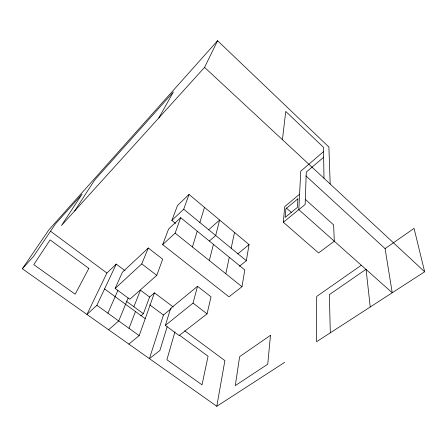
<?xml version="1.0" encoding="UTF-8"?>
<svg xmlns="http://www.w3.org/2000/svg" width="447" height="447" viewBox="0 0 447 447"><rect width="100%" height="100%" fill="white"/><g stroke="black" fill="none" stroke-linecap="round" stroke-linejoin="round"><path stroke-width="0.67" d="M305.262 199.34L333.635 224.902L334.289 241.201L318.566 252.952L283.325 222.26L284.722 206.609L299.591 194.227M282.431 139.688L285.734 111.409L323.46 147.287L323.997 178.292M241.972 286.706L244.794 269.932L180.677 217.683L168.608 228.987L162.686 244.61L228.959 296.814L241.972 286.706L175.146 233.122L180.677 217.683M239.368 266.328L246.347 260.713L249.057 244.582L189.014 194.451L177.532 205.441L171.86 220.41L175.598 223.433M330.177 184.035L328.891 147.024L217.572 40.711L48.807 229.931L22.35 268.764L216.795 406.289L224.886 360.617L184.672 330.774M225.819 273.754L229.277 257.288M231.177 248.241L234.502 232.429M207.067 313.828L211.012 296.802L197.518 286.303L170.631 308.452L165.356 325.416L179.118 335.552L207.067 313.828L193.037 303.1L197.518 286.303M209.308 260.517L213.431 244.375M174.939 331.847L166.904 359.757L202.022 384.856L208.056 356.248L179.431 335.155M192.422 246.973L197.233 231.172M199.876 222.505L204.486 207.369M167.172 326.751L159.892 350.493L149.415 358.634L163.451 315.023L171.179 308.665M128.865 344.101L139.173 335.624L154.455 292.841L173.24 306.972M171.86 220.41L183.717 209.218L189.014 194.451M156.774 275.363L162.691 259.199L148.303 248.001L122.383 272.262L115.147 288.449L129.826 299.255L156.774 275.363L141.772 263.892L148.303 248.001M140.76 315.934L143.386 313.71L149.594 297.037L154.455 292.841M129.021 328.344L135.458 311.537M133.865 306.726L140.442 290.198L149.594 297.037M128.166 297.959L118.74 320.963L108.604 329.769M107.889 313.179L117.896 290.399M116.242 264.093L106.894 273.044L86.947 314.453L96.887 305.29L116.242 264.093L125.065 270.731M22.35 268.764L33.547 256.394L55.467 223.902L82.08 194.127L61.44 225.556L204.57 67.368L217.572 40.711M158.791 117.963L173.442 91.909L94.624 180.091L74.666 210.945M115.147 288.449L141.772 263.892M162.686 244.61L175.146 233.122M208.442 229.954L219.645 220.025L215.694 235.508L209.375 241.011M323.684 151.499L300.77 171.179L298.797 209.632L392.237 292.757L385.085 248.616L305.916 175.9M323.784 157.16L306.279 172.078L305.15 204.452L283.325 222.26M237.659 253.963L249.057 244.582M165.356 325.416L193.037 303.1M361.148 265.35L316.694 296.428L316.56 341.726L424.65 271.782L414.056 228.361L385.085 248.616M216.795 406.289L284.633 362.388M96.887 305.29L139.173 335.624M104.564 288.946L145.225 318.677M126.372 301.233L143.386 313.71M50.483 231.172L106.894 273.044M149.739 304.848L163.451 315.023M183.717 209.218L246.347 260.713M286.281 207.984L291.466 212.56M204.57 67.368L424.65 271.782M370.233 306.994L366.065 269.273L329.372 294.634L330.311 332.831M297.898 198.803L297.423 207.374L285.152 217.432L285.901 208.755L297.898 198.803M270.485 335.334L267.742 364.221L235.284 385.588L239.631 356.656L270.485 335.334M88.836 268.407L75.197 294.215L33.776 264.618L50.125 239.888L88.836 268.407"/></g></svg>
